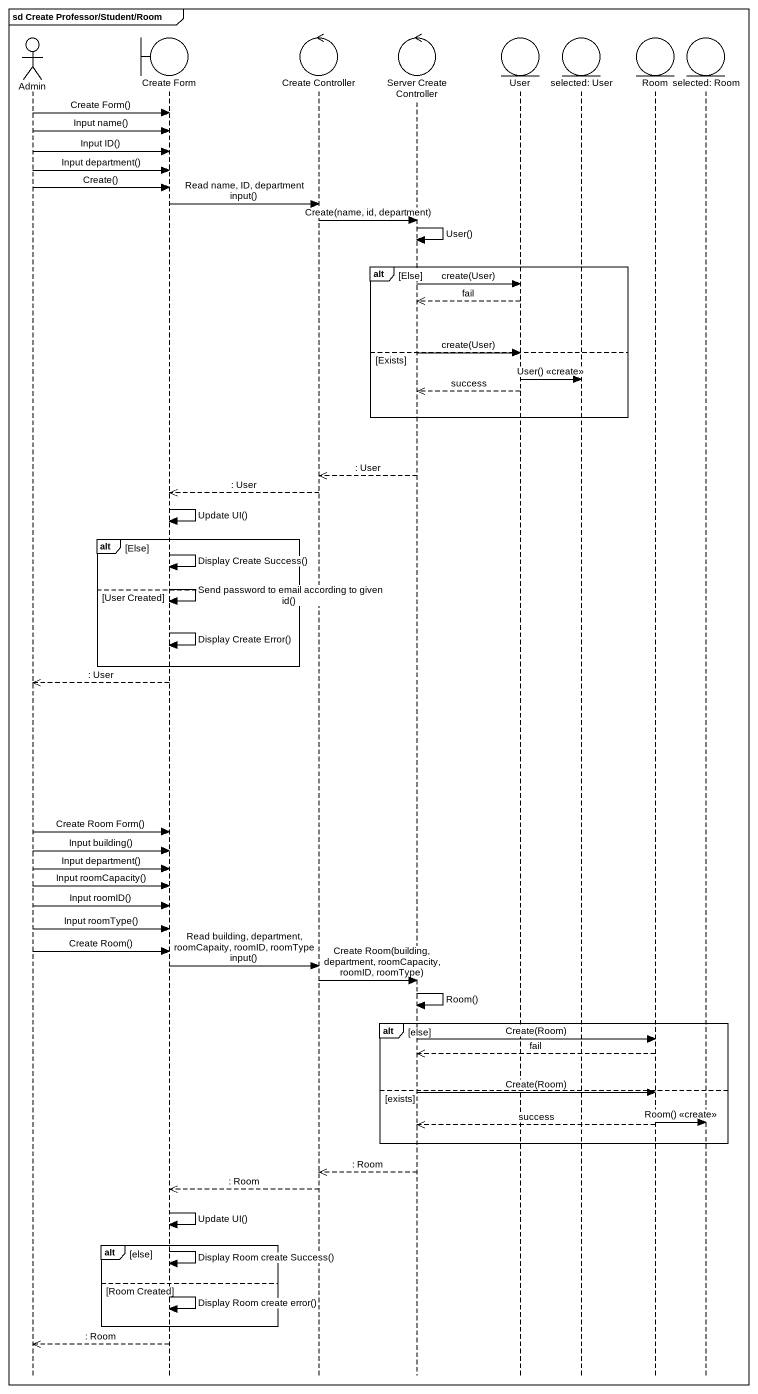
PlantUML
@startuml
mainframe sd Create Professor/Student/Room
hide footbox
actor Admin
boundary "Create Form" as Create_Form
control "Create Controller" as Create_Controller
control "Server Create Controller" as Server_Create_Controller
entity User
entity "selected: User" as selected_User
entity Room
entity "selected: Room" as selected_Room

Admin -> Create_Form : Create Form()
Admin -> Create_Form : Input name()
Admin -> Create_Form : Input ID()
Admin -> Create_Form : Input department()
Admin -> Create_Form : Create()
Create_Form -> Create_Controller : Read name, ID, department input()
Create_Controller -> Server_Create_Controller : Create(name, id, department)
Server_Create_Controller -> Server_Create_Controller : User()
alt Else
  Server_Create_Controller -> User : create(User)
  User -->> Server_Create_Controller : fail
else Exists
  Server_Create_Controller -> User : create(User)
  User -> selected_User : User() <<create>>
  User -->> Server_Create_Controller : success
end
Server_Create_Controller -->> Create_Controller : : User
Create_Controller -->> Create_Form : : User
Create_Form -> Create_Form : Update UI()
alt Else
  Create_Form -> Create_Form : Display Create Success()
  Create_Form -> Create_Form : Send password to email according to given id()
else User Created
  Create_Form -> Create_Form : Display Create Error()
end
Create_Form -->> Admin : : User
Admin -> Create_Form : Create Room Form()
Admin -> Create_Form : Input building()
Admin -> Create_Form : Input department()
Admin -> Create_Form : Input roomCapacity()
Admin -> Create_Form : Input roomID()
Admin -> Create_Form : Input roomType()
Admin -> Create_Form : Create Room()
Create_Form -> Create_Controller : Read building, department, roomCapaity, roomID, roomType input()
Create_Controller -> Server_Create_Controller : Create Room(building, department, roomCapacity, roomID, roomType)
Server_Create_Controller -> Server_Create_Controller : Room()
alt else
  Server_Create_Controller -> Room : Create(Room)
  Room -->> Server_Create_Controller : fail
else exists
  Server_Create_Controller -> Room : Create(Room)
  Room -> selected_Room : Room() <<create>>
  Room -->> Server_Create_Controller : success
end
Server_Create_Controller -->> Create_Controller : : Room
Create_Controller -->> Create_Form : : Room
Create_Form -> Create_Form : Update UI()
alt else
  Create_Form -> Create_Form : Display Room create Success()
else Room Created
  Create_Form -> Create_Form : Display Room create error()
end
Create_Form -->> Admin : : Room
@enduml
